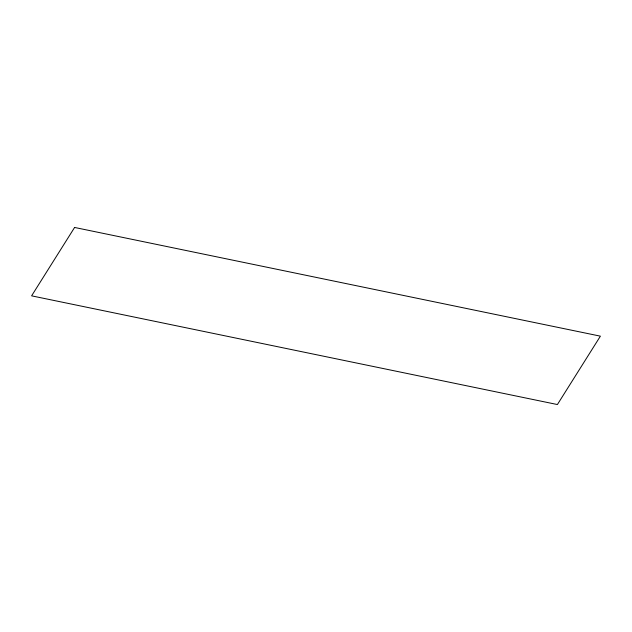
<?xml version="1.0" encoding="UTF-8"?>
<svg xmlns="http://www.w3.org/2000/svg" width="632" height="632" viewBox="0 0 632 632"><rect width="100%" height="100%" fill="white"/><g stroke="black" fill="none" stroke-linecap="round" stroke-linejoin="round"><path stroke-width="0.95" d="M74.6 227.457L31.6 295.839L557.4 404.543L600.4 336.161L74.6 227.457"/></g></svg>
